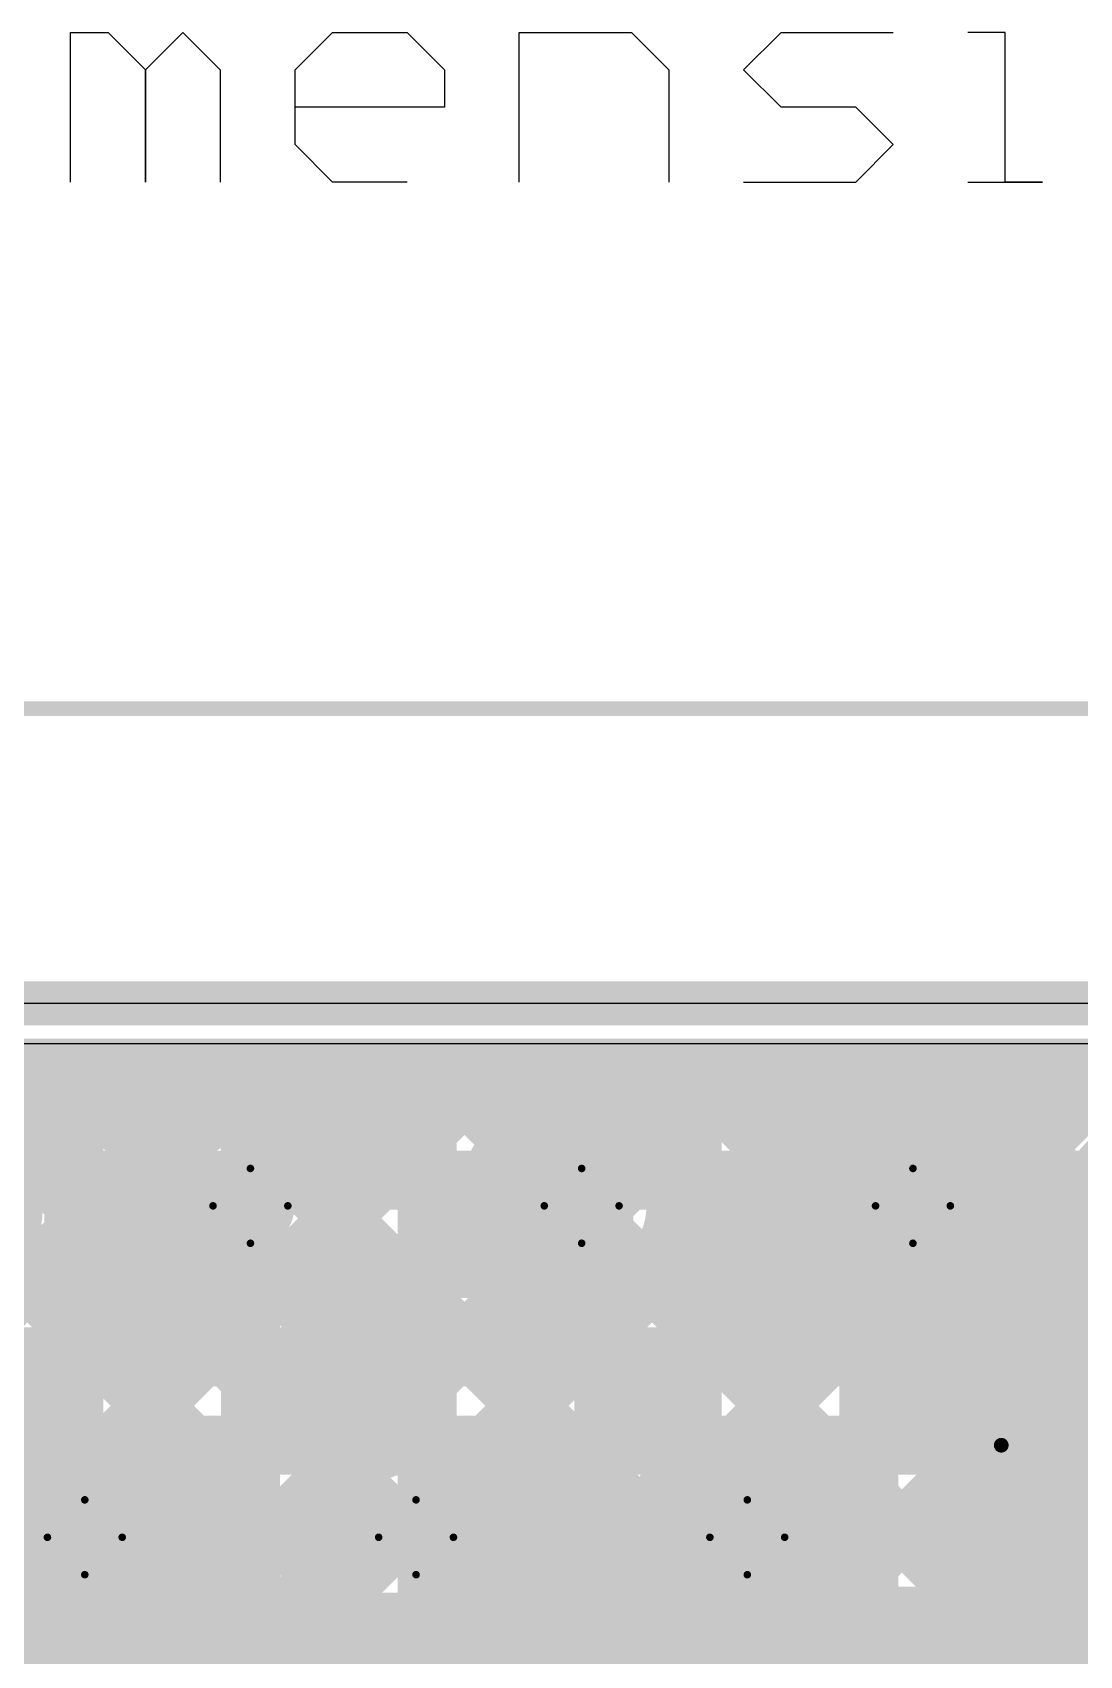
# Model space of a CAD drawing. Header units: millimetres. Extents: x 13 to 259, y -2 to 326.
# Drawn here: x 123.92 to 131.03, y 132.37 to 143.39 of the extents above; entities that cross this region are included whole.
import ezdxf

# ---------------------------------------------------------------- set-up
doc = ezdxf.new("R2010")
doc.units = ezdxf.units.MM
for name, color, linetype in [('BottomLayer', 5, 'Continuous'), ('BottomSolder', 6, 'Continuous'), ('ConnectLayer', 7, 'Continuous'), ('DrillDrawing', 1, 'Continuous'), ('Mechanical14', 56, 'Continuous'), ('Mechanical34', 56, 'Continuous'), ('Mechanical8', 56, 'Continuous'), ('Mechanical9', 56, 'Continuous'), ('MidLayer1', 16, 'Continuous'), ('MidLayer2', 76, 'Continuous'), ('MidLayer3', 90, 'Continuous'), ('MidLayer4', 156, 'Continuous'), ('MidLayer5', 130, 'Continuous'), ('MidLayer6', 216, 'Continuous'), ('MultiLayer', 9, 'Continuous'), ('TopLayer', 1, 'Continuous'), ('TopSolder', 216, 'Continuous')]:
    doc.layers.add(name, color=color, linetype=linetype)

# ---------------------------------------------------------------- blocks, each defined once
blk = doc.blocks.new('MTG270_500_187')
at = {"layer": 'BottomLayer', "const_width": 2.5}
blk.add_lwpolyline([(-1.25, 0, 1), (1.25, 0, 1)], format="xyb", close=True, dxfattribs=at)
at = {"layer": 'BottomSolder', "const_width": 2.602}
blk.add_lwpolyline([(-1.301, 0, 1), (1.301, 0, 1)], format="xyb", close=True, dxfattribs=at)
at = {"layer": 'MidLayer1', "const_width": 2.5}
blk.add_lwpolyline([(-1.25, 0, 1), (1.25, 0, 1)], format="xyb", close=True, dxfattribs=at)
at = {"layer": 'MidLayer2', "const_width": 2.5}
blk.add_lwpolyline([(-1.25, 0, 1), (1.25, 0, 1)], format="xyb", close=True, dxfattribs=at)
at = {"layer": 'MidLayer3', "const_width": 2.5}
blk.add_lwpolyline([(-1.25, 0, 1), (1.25, 0, 1)], format="xyb", close=True, dxfattribs=at)
at = {"layer": 'MidLayer4', "const_width": 2.5}
blk.add_lwpolyline([(-1.25, 0, 1), (1.25, 0, 1)], format="xyb", close=True, dxfattribs=at)
at = {"layer": 'MidLayer5', "const_width": 2.5}
blk.add_lwpolyline([(-1.25, 0, 1), (1.25, 0, 1)], format="xyb", close=True, dxfattribs=at)
at = {"layer": 'MidLayer6', "const_width": 2.5}
blk.add_lwpolyline([(-1.25, 0, 1), (1.25, 0, 1)], format="xyb", close=True, dxfattribs=at)
at = {"layer": 'MultiLayer', "const_width": 2.5}
blk.add_lwpolyline([(-1.25, 0, 1), (1.25, 0, 1)], format="xyb", close=True, dxfattribs=at)
at = {"layer": 'TopLayer', "const_width": 2.5}
blk.add_lwpolyline([(-1.25, 0, 1), (1.25, 0, 1)], format="xyb", close=True, dxfattribs=at)
at = {"layer": 'TopSolder', "const_width": 2.602}
blk.add_lwpolyline([(-1.301, 0, 1), (1.301, 0, 1)], format="xyb", close=True, dxfattribs=at)

msp = doc.modelspace()

# ---------------------------------------------------------------- linework, layer by layer
at = {"layer": 'BottomLayer', "const_width": 0.3}
for points in [[(125.25, 135.425, 1), (125.55, 135.425, 1)], [(127.5, 135.425, 1), (127.8, 135.425, 1)], [(129.75, 135.425, 1), (130.05, 135.425, 1)], [(124.125, 133.175, 1), (124.425, 133.175, 1)], [(126.375, 133.175, 1), (126.675, 133.175, 1)], [(128.625, 133.175, 1), (128.925, 133.175, 1)]]:
    msp.add_lwpolyline(points, format="xyb", close=True, dxfattribs=at)
at = {"layer": 'ConnectLayer'}
msp.add_line((67.8, 136.8), (151.8, 136.8), dxfattribs=at)
msp.add_line((67.8, 136.8), (151.8, 136.8), dxfattribs=at)
at = {"layer": 'ConnectLayer', "const_width": 0.4}
for points in [[(90.1, 136.36), (151.36, 136.36)], [(90.1, 136.36), (151.36, 136.36)], [(114.637, 136.36), (132.031, 136.36)], [(114.637, 136.36), (132.031, 136.36)], [(120.744, 136.36), (124.392, 132.711)], [(120.832, 132.711), (124.481, 136.36)], [(121.592, 136.36), (125.241, 132.711)], [(121.681, 132.711), (125.329, 136.36)], [(122.441, 136.36), (126.841, 131.96)], [(122.529, 132.711), (126.178, 136.36)], [(122.533, 133.564), (125.329, 136.36)], [(122.533, 133.564), (125.329, 136.36)], [(123.289, 136.36), (126.048, 133.601)], [(123.289, 136.36), (126.048, 133.601)], [(123.289, 136.36), (127.689, 131.96)], [(123.378, 132.711), (127.026, 136.36)], [(123.755, 135.634), (124.481, 136.36)], [(123.755, 135.634), (124.481, 136.36)], [(124.138, 136.36), (124.814, 135.683)], [(124.138, 136.36), (124.814, 135.683)], [(124.138, 136.36), (128.538, 131.96)], [(124.2, 132.35), (124.2, 136.36)], [(124.226, 132.711), (127.875, 136.36)], [(124.8, 132.35), (124.8, 136.36)], [(124.986, 136.36), (125.291, 136.056)], [(124.986, 136.36), (125.291, 136.056)], [(124.986, 136.36), (129.386, 131.96)], [(125.075, 132.711), (128.723, 136.36)], [(125.4, 132.35), (125.4, 136.36)], [(125.767, 135.949), (126.178, 136.36)], [(125.767, 135.949), (126.178, 136.36)], [(125.835, 136.36), (127.105, 135.09)], [(125.835, 136.36), (127.105, 135.09)], [(125.835, 136.36), (130.235, 131.96)], [(125.923, 132.711), (129.572, 136.36)], [(126, 132.35), (126, 136.36)], [(126.038, 135.372), (127.026, 136.36)], [(126.038, 135.372), (127.026, 136.36)], [(126.348, 132.287), (130.42, 136.36)], [(126.6, 132.35), (126.6, 136.36)], [(126.683, 136.36), (127.182, 135.861)], [(126.683, 136.36), (127.182, 135.861)], [(126.683, 136.36), (131.083, 131.96)], [(126.869, 131.96), (131.269, 136.36)], [(126.903, 133.691), (129.572, 136.36)], [(126.903, 133.691), (129.572, 136.36)], [(127.2, 132.35), (127.2, 136.36)], [(127.532, 136.36), (127.863, 136.028)], [(127.532, 136.36), (127.863, 136.028)], [(127.532, 136.36), (131.932, 131.96)], [(127.575, 136.061), (127.875, 136.36)], [(127.575, 136.061), (127.875, 136.36)], [(127.717, 131.96), (132.117, 136.36)], [(127.8, 132.35), (127.8, 136.36)], [(128.166, 135.803), (128.723, 136.36)], [(128.166, 135.803), (128.723, 136.36)], [(128.38, 136.36), (129.262, 135.478)], [(128.38, 136.36), (129.262, 135.478)], [(128.38, 136.36), (132.78, 131.96)], [(128.4, 132.35), (128.4, 136.36)], [(128.566, 131.96), (132.966, 136.36)], [(129, 132.35), (129, 136.36)], [(129.229, 136.36), (129.599, 135.99)], [(129.229, 136.36), (129.599, 135.99)], [(129.229, 136.36), (133.629, 131.96)], [(129.414, 131.96), (133.814, 136.36)], [(129.6, 132.35), (129.6, 136.36)], [(130.077, 136.36), (131.002, 135.436)], [(130.077, 136.36), (131.002, 135.436)], [(130.077, 136.36), (134.477, 131.96)], [(130.095, 136.035), (130.42, 136.36)], [(130.095, 136.035), (130.42, 136.36)], [(130.2, 132.35), (130.2, 136.36)], [(130.263, 131.96), (134.663, 136.36)], [(130.514, 135.605), (131.269, 136.36)], [(130.514, 135.605), (131.269, 136.36)], [(130.8, 132.35), (130.8, 136.36)], [(130.926, 136.36), (131.391, 135.895)], [(130.926, 136.36), (131.391, 135.895)], [(130.926, 136.36), (135.326, 131.96)], [(68.24, 136.2), (151.36, 136.2)], [(68.24, 135.6), (151.36, 135.6)], [(128.253, 135.638), (130.53, 133.361)], [(128.253, 135.638), (130.53, 133.361)], [(124.885, 133.37), (127.014, 135.5)], [(124.885, 133.37), (127.014, 135.5)], [(126.031, 135.316), (128.136, 133.21)], [(126.031, 135.316), (128.136, 133.21)], [(127.161, 133.1), (129.29, 135.23)], [(127.161, 133.1), (129.29, 135.23)], [(130.465, 135.124), (130.706, 134.882)], [(130.465, 135.124), (130.706, 134.882)], [(68.24, 135), (151.36, 135)], [(118.284, 128.466), (124.876, 135.058)], [(122.356, 132.538), (124.876, 135.058)], [(123.701, 135.1), (126.025, 132.776)], [(123.701, 135.1), (126.025, 132.776)], [(129.299, 133.542), (130.756, 134.999)], [(129.299, 133.542), (130.756, 134.999)], [(121.316, 134.939), (126.559, 129.696)], [(121.951, 129.588), (127.272, 134.909)], [(125.003, 132.64), (127.272, 134.909)], [(128.086, 134.957), (132.523, 130.521)], [(128.086, 134.957), (130.403, 132.64)], [(123.167, 134.785), (124.15, 133.803)], [(123.167, 134.785), (124.15, 133.803)], [(124.455, 133.789), (125.453, 134.787)], [(124.455, 133.789), (125.453, 134.787)], [(125.658, 134.839), (126.71, 133.788)], [(125.658, 134.839), (126.71, 133.788)], [(127.315, 134.88), (128.462, 133.733)], [(127.315, 134.88), (128.462, 133.733)], [(128.722, 133.813), (129.72, 134.811)], [(128.722, 133.813), (129.72, 134.811)], [(129.953, 134.787), (130.527, 134.214)], [(129.953, 134.787), (130.527, 134.214)], [(68.24, 134.4), (151.36, 134.4)], [(68.24, 133.8), (151.36, 133.8)], [(128.231, 131.625), (130.499, 133.893)], [(129.246, 132.64), (130.499, 133.893)], [(127.138, 133.36), (131.355, 129.143)], [(127.138, 133.36), (127.858, 132.64)], [(68.24, 133.2), (151.36, 133.2)], [(124.307, 129.398), (128.137, 133.229)], [(127.549, 132.64), (128.137, 133.229)], [(124.903, 133.049), (136.86, 121.093)], [(124.903, 133.049), (125.312, 132.64)], [(128.944, 131.489), (130.577, 133.123)], [(130.094, 132.64), (130.577, 133.123)], [(124.207, 130.995), (126.009, 132.797)], [(125.852, 132.64), (126.009, 132.797)], [(129.333, 132.862), (131.81, 130.384)], [(129.333, 132.862), (129.555, 132.64)], [(118.287, 132.711), (125.923, 132.711)], [(125.923, 132.711), (126.675, 131.96)], [(126.951, 132.698), (128.108, 131.541)], [(126.951, 132.698), (127.009, 132.64)], [(111.689, 132.6), (151.36, 132.6)], [(122.839, 132.64), (123.924, 132.64)], [(124.52, 132.584), (127.227, 129.876)], [(124.626, 132.64), (126.174, 132.64)], [(125.605, 129.848), (128.408, 132.651)], [(126.126, 132.675), (127.981, 130.82)], [(126.876, 132.64), (128.424, 132.64)], [(129.126, 132.64), (130.739, 132.64)], [(122.381, 130.866), (124.08, 132.565)], [(124.415, 130.355), (126.6, 132.539)], [(127.607, 129.304), (130.804, 132.501)], [(128.81, 132.536), (131.405, 129.941)], [(111.939, 132.35), (146.59, 132.35)]]:
    msp.add_lwpolyline(points, dxfattribs=at)
at = {"layer": 'ConnectLayer'}
for points, const_width in [([(124.038, 136.36, 1), (124.238, 136.36, 1)], 0.2), ([(124.038, 136.36, 1), (124.238, 136.36, 1)], 0.2), ([(124.038, 136.36, 1), (124.238, 136.36, 1)], 0.2), ([(124.1, 136.36, 1), (124.3, 136.36, 1)], 0.2), ([(124.381, 136.36, 1), (124.581, 136.36, 1)], 0.2), ([(124.381, 136.36, 1), (124.581, 136.36, 1)], 0.2), ([(124.381, 136.36, 1), (124.581, 136.36, 1)], 0.2), ([(124.7, 136.36, 1), (124.9, 136.36, 1)], 0.2), ([(124.886, 136.36, 1), (125.086, 136.36, 1)], 0.2), ([(124.886, 136.36, 1), (125.086, 136.36, 1)], 0.2), ([(124.886, 136.36, 1), (125.086, 136.36, 1)], 0.2), ([(125.229, 136.36, 1), (125.429, 136.36, 1)], 0.2), ([(125.229, 136.36, 1), (125.429, 136.36, 1)], 0.2), ([(125.229, 136.36, 1), (125.429, 136.36, 1)], 0.2), ([(125.3, 136.36, 1), (125.5, 136.36, 1)], 0.2), ([(125.735, 136.36, 1), (125.935, 136.36, 1)], 0.2), ([(125.735, 136.36, 1), (125.935, 136.36, 1)], 0.2), ([(125.735, 136.36, 1), (125.935, 136.36, 1)], 0.2), ([(125.9, 136.36, 1), (126.1, 136.36, 1)], 0.2), ([(126.078, 136.36, 1), (126.278, 136.36, 1)], 0.2), ([(126.078, 136.36, 1), (126.278, 136.36, 1)], 0.2), ([(126.078, 136.36, 1), (126.278, 136.36, 1)], 0.2), ([(126.5, 136.36, 1), (126.7, 136.36, 1)], 0.2), ([(126.583, 136.36, 1), (126.783, 136.36, 1)], 0.2), ([(126.583, 136.36, 1), (126.783, 136.36, 1)], 0.2), ([(126.583, 136.36, 1), (126.783, 136.36, 1)], 0.2), ([(126.926, 136.36, 1), (127.126, 136.36, 1)], 0.2), ([(126.926, 136.36, 1), (127.126, 136.36, 1)], 0.2), ([(126.926, 136.36, 1), (127.126, 136.36, 1)], 0.2), ([(127.1, 136.36, 1), (127.3, 136.36, 1)], 0.2), ([(127.432, 136.36, 1), (127.632, 136.36, 1)], 0.2), ([(127.432, 136.36, 1), (127.632, 136.36, 1)], 0.2), ([(127.432, 136.36, 1), (127.632, 136.36, 1)], 0.2), ([(127.7, 136.36, 1), (127.9, 136.36, 1)], 0.2), ([(127.775, 136.36, 1), (127.975, 136.36, 1)], 0.2), ([(127.775, 136.36, 1), (127.975, 136.36, 1)], 0.2), ([(127.775, 136.36, 1), (127.975, 136.36, 1)], 0.2), ([(128.28, 136.36, 1), (128.48, 136.36, 1)], 0.2), ([(128.28, 136.36, 1), (128.48, 136.36, 1)], 0.2), ([(128.28, 136.36, 1), (128.48, 136.36, 1)], 0.2), ([(128.3, 136.36, 1), (128.5, 136.36, 1)], 0.2), ([(128.623, 136.36, 1), (128.823, 136.36, 1)], 0.2), ([(128.623, 136.36, 1), (128.823, 136.36, 1)], 0.2), ([(128.623, 136.36, 1), (128.823, 136.36, 1)], 0.2), ([(128.9, 136.36, 1), (129.1, 136.36, 1)], 0.2), ([(129.129, 136.36, 1), (129.329, 136.36, 1)], 0.2), ([(129.129, 136.36, 1), (129.329, 136.36, 1)], 0.2), ([(129.129, 136.36, 1), (129.329, 136.36, 1)], 0.2), ([(129.472, 136.36, 1), (129.672, 136.36, 1)], 0.2), ([(129.472, 136.36, 1), (129.672, 136.36, 1)], 0.2), ([(129.472, 136.36, 1), (129.672, 136.36, 1)], 0.2), ([(129.5, 136.36, 1), (129.7, 136.36, 1)], 0.2), ([(129.977, 136.36, 1), (130.177, 136.36, 1)], 0.2), ([(129.977, 136.36, 1), (130.177, 136.36, 1)], 0.2), ([(129.977, 136.36, 1), (130.177, 136.36, 1)], 0.2), ([(130.1, 136.36, 1), (130.3, 136.36, 1)], 0.2), ([(130.32, 136.36, 1), (130.52, 136.36, 1)], 0.2), ([(130.32, 136.36, 1), (130.52, 136.36, 1)], 0.2), ([(130.32, 136.36, 1), (130.52, 136.36, 1)], 0.2), ([(130.7, 136.36, 1), (130.9, 136.36, 1)], 0.2), ([(130.826, 136.36, 1), (131.026, 136.36, 1)], 0.2), ([(130.826, 136.36, 1), (131.026, 136.36, 1)], 0.2), ([(130.826, 136.36, 1), (131.026, 136.36, 1)], 0.2), ([(123.79, 135.425, 1), (122.51, 135.425, 1)], 0.4), ([(123.79, 135.425, 1), (122.51, 135.425, 1)], 0.4), ([(126.04, 135.425, 1), (124.76, 135.425, 1)], 0.4), ([(126.04, 135.425, 1), (124.76, 135.425, 1)], 0.4), ([(125.191, 136.056, 1), (125.391, 136.056, 1)], 0.2), ([(125.191, 136.056, 1), (125.391, 136.056, 1)], 0.2), ([(128.29, 135.425, 1), (127.01, 135.425, 1)], 0.4), ([(128.29, 135.425, 1), (127.01, 135.425, 1)], 0.4), ([(127.475, 136.061, 1), (127.675, 136.061, 1)], 0.2), ([(127.475, 136.061, 1), (127.675, 136.061, 1)], 0.2), ([(127.763, 136.028, 1), (127.963, 136.028, 1)], 0.2), ([(127.763, 136.028, 1), (127.963, 136.028, 1)], 0.2), ([(130.54, 135.425, 1), (129.26, 135.425, 1)], 0.4), ([(130.54, 135.425, 1), (129.26, 135.425, 1)], 0.4), ([(129.499, 135.99, 1), (129.699, 135.99, 1)], 0.2), ([(129.499, 135.99, 1), (129.699, 135.99, 1)], 0.2), ([(129.995, 136.035, 1), (130.195, 136.035, 1)], 0.2), ([(129.995, 136.035, 1), (130.195, 136.035, 1)], 0.2), ([(125.667, 135.949, 1), (125.867, 135.949, 1)], 0.2), ([(125.667, 135.949, 1), (125.867, 135.949, 1)], 0.2), ([(127.082, 135.861, 1), (127.282, 135.861, 1)], 0.2), ([(127.082, 135.861, 1), (127.282, 135.861, 1)], 0.2), ([(128.066, 135.803, 1), (128.266, 135.803, 1)], 0.2), ([(128.066, 135.803, 1), (128.266, 135.803, 1)], 0.2), ([(124.714, 135.683, 1), (124.914, 135.683, 1)], 0.2), ([(124.714, 135.683, 1), (124.914, 135.683, 1)], 0.2), ([(123.655, 135.634, 1), (123.855, 135.634, 1)], 0.2), ([(123.655, 135.634, 1), (123.855, 135.634, 1)], 0.2), ([(128.153, 135.638, 1), (128.353, 135.638, 1)], 0.2), ([(128.153, 135.638, 1), (128.353, 135.638, 1)], 0.2), ([(130.414, 135.605, 1), (130.614, 135.605, 1)], 0.2), ([(130.414, 135.605, 1), (130.614, 135.605, 1)], 0.2), ([(126.914, 135.5, 1), (127.114, 135.5, 1)], 0.2), ([(126.914, 135.5, 1), (127.114, 135.5, 1)], 0.2), ([(129.162, 135.478, 1), (129.362, 135.478, 1)], 0.2), ([(129.162, 135.478, 1), (129.362, 135.478, 1)], 0.2), ([(123.69, 135.425, 1), (123.89, 135.425, 1)], 0.2), ([(123.69, 135.425, 1), (123.89, 135.425, 1)], 0.2), ([(124.66, 135.425, 1), (124.86, 135.425, 1)], 0.2), ([(124.66, 135.425, 1), (124.86, 135.425, 1)], 0.2), ([(125.938, 135.372, 1), (126.138, 135.372, 1)], 0.2), ([(125.938, 135.372, 1), (126.138, 135.372, 1)], 0.2), ([(125.94, 135.425, 1), (126.14, 135.425, 1)], 0.2), ([(125.94, 135.425, 1), (126.14, 135.425, 1)], 0.2), ([(126.91, 135.425, 1), (127.11, 135.425, 1)], 0.2), ([(126.91, 135.425, 1), (127.11, 135.425, 1)], 0.2), ([(128.19, 135.425, 1), (128.39, 135.425, 1)], 0.2), ([(128.19, 135.425, 1), (128.39, 135.425, 1)], 0.2), ([(129.16, 135.425, 1), (129.36, 135.425, 1)], 0.2), ([(129.16, 135.425, 1), (129.36, 135.425, 1)], 0.2), ([(130.44, 135.425, 1), (130.64, 135.425, 1)], 0.2), ([(130.44, 135.425, 1), (130.64, 135.425, 1)], 0.2), ([(130.902, 135.436, 1), (131.102, 135.436, 1)], 0.2), ([(130.902, 135.436, 1), (131.102, 135.436, 1)], 0.2), ([(125.931, 135.316, 1), (126.131, 135.316, 1)], 0.2), ([(125.931, 135.316, 1), (126.131, 135.316, 1)], 0.2), ([(129.19, 135.23, 1), (129.39, 135.23, 1)], 0.2), ([(129.19, 135.23, 1), (129.39, 135.23, 1)], 0.2), ([(130.365, 135.124, 1), (130.565, 135.124, 1)], 0.2), ([(130.365, 135.124, 1), (130.565, 135.124, 1)], 0.2), ([(124.776, 135.058, 1), (124.976, 135.058, 1)], 0.2), ([(124.776, 135.058, 1), (124.976, 135.058, 1)], 0.2), ([(127.005, 135.09, 1), (127.205, 135.09, 1)], 0.2), ([(127.005, 135.09, 1), (127.205, 135.09, 1)], 0.2), ([(130.656, 134.999, 1), (130.856, 134.999, 1)], 0.2), ([(130.656, 134.999, 1), (130.856, 134.999, 1)], 0.2), ([(127.172, 134.909, 1), (127.372, 134.909, 1)], 0.2), ([(127.172, 134.909, 1), (127.372, 134.909, 1)], 0.2), ([(127.986, 134.957, 1), (128.186, 134.957, 1)], 0.2), ([(127.986, 134.957, 1), (128.186, 134.957, 1)], 0.2), ([(125.353, 134.787, 1), (125.553, 134.787, 1)], 0.2), ([(125.353, 134.787, 1), (125.553, 134.787, 1)], 0.2), ([(125.558, 134.839, 1), (125.758, 134.839, 1)], 0.2), ([(125.558, 134.839, 1), (125.758, 134.839, 1)], 0.2), ([(127.215, 134.88, 1), (127.415, 134.88, 1)], 0.2), ([(127.215, 134.88, 1), (127.415, 134.88, 1)], 0.2), ([(129.62, 134.811, 1), (129.82, 134.811, 1)], 0.2), ([(129.62, 134.811, 1), (129.82, 134.811, 1)], 0.2), ([(129.853, 134.787, 1), (130.053, 134.787, 1)], 0.2), ([(129.853, 134.787, 1), (130.053, 134.787, 1)], 0.2), ([(130.606, 134.882, 1), (130.806, 134.882, 1)], 0.2), ([(130.606, 134.882, 1), (130.806, 134.882, 1)], 0.2), ([(130.427, 134.214, 1), (130.627, 134.214, 1)], 0.2), ([(130.427, 134.214, 1), (130.627, 134.214, 1)], 0.2), ([(124.915, 133.175, 1), (123.635, 133.175, 1)], 0.4), ([(124.05, 133.803, 1), (124.25, 133.803, 1)], 0.2), ([(124.05, 133.803, 1), (124.25, 133.803, 1)], 0.2), ([(124.355, 133.789, 1), (124.555, 133.789, 1)], 0.2), ([(124.355, 133.789, 1), (124.555, 133.789, 1)], 0.2), ([(127.165, 133.175, 1), (125.885, 133.175, 1)], 0.4), ([(126.61, 133.788, 1), (126.81, 133.788, 1)], 0.2), ([(126.61, 133.788, 1), (126.81, 133.788, 1)], 0.2), ([(129.415, 133.175, 1), (128.135, 133.175, 1)], 0.4), ([(128.622, 133.813, 1), (128.822, 133.813, 1)], 0.2), ([(128.622, 133.813, 1), (128.822, 133.813, 1)], 0.2), ([(130.399, 133.893, 1), (130.599, 133.893, 1)], 0.2), ([(130.399, 133.893, 1), (130.599, 133.893, 1)], 0.2), ([(126.803, 133.691, 1), (127.003, 133.691, 1)], 0.2), ([(126.803, 133.691, 1), (127.003, 133.691, 1)], 0.2), ([(128.362, 133.733, 1), (128.562, 133.733, 1)], 0.2), ([(128.362, 133.733, 1), (128.562, 133.733, 1)], 0.2), ([(125.948, 133.601, 1), (126.148, 133.601, 1)], 0.2), ([(125.948, 133.601, 1), (126.148, 133.601, 1)], 0.2), ([(129.199, 133.542, 1), (129.399, 133.542, 1)], 0.2), ([(129.199, 133.542, 1), (129.399, 133.542, 1)], 0.2), ([(124.785, 133.37, 1), (124.985, 133.37, 1)], 0.2), ([(124.785, 133.37, 1), (124.985, 133.37, 1)], 0.2), ([(127.038, 133.36, 1), (127.238, 133.36, 1)], 0.2), ([(127.038, 133.36, 1), (127.238, 133.36, 1)], 0.2), ([(130.43, 133.361, 1), (130.63, 133.361, 1)], 0.2), ([(130.43, 133.361, 1), (130.63, 133.361, 1)], 0.2), ([(124.815, 133.175, 1), (125.015, 133.175, 1)], 0.2), ([(124.815, 133.175, 1), (125.015, 133.175, 1)], 0.2), ([(124.815, 133.175, 1), (125.015, 133.175, 1)], 0.2), ([(125.785, 133.175, 1), (125.985, 133.175, 1)], 0.2), ([(127.065, 133.175, 1), (127.265, 133.175, 1)], 0.2), ([(127.065, 133.175, 1), (127.265, 133.175, 1)], 0.2), ([(127.065, 133.175, 1), (127.265, 133.175, 1)], 0.2), ([(128.035, 133.175, 1), (128.235, 133.175, 1)], 0.2), ([(128.036, 133.21, 1), (128.236, 133.21, 1)], 0.2), ([(128.036, 133.21, 1), (128.236, 133.21, 1)], 0.2), ([(128.037, 133.229, 1), (128.237, 133.229, 1)], 0.2), ([(128.037, 133.229, 1), (128.237, 133.229, 1)], 0.2), ([(129.315, 133.175, 1), (129.515, 133.175, 1)], 0.2), ([(129.315, 133.175, 1), (129.515, 133.175, 1)], 0.2), ([(129.315, 133.175, 1), (129.515, 133.175, 1)], 0.2), ([(124.803, 133.049, 1), (125.003, 133.049, 1)], 0.2), ([(124.803, 133.049, 1), (125.003, 133.049, 1)], 0.2), ([(127.061, 133.1, 1), (127.261, 133.1, 1)], 0.2), ([(127.061, 133.1, 1), (127.261, 133.1, 1)], 0.2), ([(130.477, 133.123, 1), (130.677, 133.123, 1)], 0.2), ([(130.477, 133.123, 1), (130.677, 133.123, 1)], 0.2), ([(125.909, 132.797, 1), (126.109, 132.797, 1)], 0.2), ([(125.909, 132.797, 1), (126.109, 132.797, 1)], 0.2), ([(129.233, 132.862, 1), (129.433, 132.862, 1)], 0.2), ([(129.233, 132.862, 1), (129.433, 132.862, 1)], 0.2), ([(124.126, 132.711, 1), (124.326, 132.711, 1)], 0.2), ([(124.292, 132.711, 1), (124.492, 132.711, 1)], 0.2), ([(124.975, 132.711, 1), (125.175, 132.711, 1)], 0.2), ([(125.141, 132.711, 1), (125.341, 132.711, 1)], 0.2), ([(125.823, 132.711, 1), (126.023, 132.711, 1)], 0.2), ([(125.823, 132.711, 1), (126.023, 132.711, 1)], 0.2), ([(125.823, 132.711, 1), (126.023, 132.711, 1)], 0.2), ([(125.925, 132.776, 1), (126.125, 132.776, 1)], 0.2), ([(125.925, 132.776, 1), (126.125, 132.776, 1)], 0.2), ([(126.851, 132.698, 1), (127.051, 132.698, 1)], 0.2), ([(126.851, 132.698, 1), (127.051, 132.698, 1)], 0.2), ([(123.824, 132.64, 1), (124.024, 132.64, 1)], 0.2), ([(123.824, 132.64, 1), (124.024, 132.64, 1)], 0.2), ([(124.42, 132.584, 1), (124.62, 132.584, 1)], 0.2), ([(124.526, 132.64, 1), (124.726, 132.64, 1)], 0.2), ([(124.526, 132.64, 1), (124.726, 132.64, 1)], 0.2), ([(124.903, 132.64, 1), (125.103, 132.64, 1)], 0.2), ([(125.212, 132.64, 1), (125.412, 132.64, 1)], 0.2), ([(125.752, 132.64, 1), (125.952, 132.64, 1)], 0.2), ([(126.026, 132.675, 1), (126.226, 132.675, 1)], 0.2), ([(126.074, 132.64, 1), (126.274, 132.64, 1)], 0.2), ([(126.074, 132.64, 1), (126.274, 132.64, 1)], 0.2), ([(126.776, 132.64, 1), (126.976, 132.64, 1)], 0.2), ([(126.776, 132.64, 1), (126.976, 132.64, 1)], 0.2), ([(126.909, 132.64, 1), (127.109, 132.64, 1)], 0.2), ([(127.449, 132.64, 1), (127.649, 132.64, 1)], 0.2), ([(127.758, 132.64, 1), (127.958, 132.64, 1)], 0.2), ([(128.308, 132.651, 1), (128.508, 132.651, 1)], 0.2), ([(128.324, 132.64, 1), (128.524, 132.64, 1)], 0.2), ([(128.324, 132.64, 1), (128.524, 132.64, 1)], 0.2), ([(129.026, 132.64, 1), (129.226, 132.64, 1)], 0.2), ([(129.026, 132.64, 1), (129.226, 132.64, 1)], 0.2), ([(129.146, 132.64, 1), (129.346, 132.64, 1)], 0.2), ([(129.455, 132.64, 1), (129.655, 132.64, 1)], 0.2), ([(129.994, 132.64, 1), (130.194, 132.64, 1)], 0.2), ([(130.303, 132.64, 1), (130.503, 132.64, 1)], 0.2), ([(130.639, 132.64, 1), (130.839, 132.64, 1)], 0.2), ([(130.639, 132.64, 1), (130.839, 132.64, 1)], 0.2), ([(123.98, 132.565, 1), (124.18, 132.565, 1)], 0.2), ([(126.5, 132.539, 1), (126.7, 132.539, 1)], 0.2), ([(128.71, 132.536, 1), (128.91, 132.536, 1)], 0.2), ([(130.704, 132.501, 1), (130.904, 132.501, 1)], 0.2), ([(124.1, 132.35, 1), (124.3, 132.35, 1)], 0.2), ([(124.7, 132.35, 1), (124.9, 132.35, 1)], 0.2), ([(125.3, 132.35, 1), (125.5, 132.35, 1)], 0.2), ([(125.9, 132.35, 1), (126.1, 132.35, 1)], 0.2), ([(126.248, 132.287, 1), (126.448, 132.287, 1)], 0.2), ([(126.5, 132.35, 1), (126.7, 132.35, 1)], 0.2), ([(127.1, 132.35, 1), (127.3, 132.35, 1)], 0.2), ([(127.7, 132.35, 1), (127.9, 132.35, 1)], 0.2), ([(128.3, 132.35, 1), (128.5, 132.35, 1)], 0.2), ([(128.9, 132.35, 1), (129.1, 132.35, 1)], 0.2), ([(129.5, 132.35, 1), (129.7, 132.35, 1)], 0.2), ([(130.1, 132.35, 1), (130.3, 132.35, 1)], 0.2), ([(130.7, 132.35, 1), (130.9, 132.35, 1)], 0.2)]:
    msp.add_lwpolyline(points, format="xyb", close=True, dxfattribs=dict(at, const_width=const_width))
at = {"layer": 'ConnectLayer', "const_width": 0.4}
for points in [[(136.303, 133.8, -1.765084), (132.031, 136.36)], [(130.739, 132.64, -0.390982), (132.031, 136.36)], [(123.924, 132.64, -1.676089), (124.915, 133.175)], [(126.174, 132.64, -1.676089), (127.165, 133.175)], [(128.424, 132.64, -1.676089), (129.415, 133.175)], [(124.915, 133.175, -0.252641), (124.626, 132.64)], [(127.165, 133.175, -0.252641), (126.876, 132.64)], [(129.415, 133.175, -0.252641), (129.126, 132.64)]]:
    msp.add_lwpolyline(points, format="xyb", dxfattribs=at)
at = {"layer": 'DrillDrawing', "const_width": 0.0508}
for points in [[(125.146, 135.425), (125.4, 135.679)], [(125.4, 135.679), (125.654, 135.425)], [(127.396, 135.425), (127.65, 135.679)], [(127.65, 135.679), (127.904, 135.425)], [(129.646, 135.425), (129.9, 135.679)], [(129.9, 135.679), (130.154, 135.425)], [(125.146, 135.425), (125.4, 135.171)], [(125.4, 135.171), (125.654, 135.425)], [(127.396, 135.425), (127.65, 135.171)], [(127.65, 135.171), (127.904, 135.425)], [(129.646, 135.425), (129.9, 135.171)], [(129.9, 135.171), (130.154, 135.425)], [(124.021, 133.175), (124.275, 133.429)], [(124.275, 133.429), (124.529, 133.175)], [(126.271, 133.175), (126.525, 133.429)], [(126.525, 133.429), (126.779, 133.175)], [(128.521, 133.175), (128.775, 133.429)], [(128.775, 133.429), (129.029, 133.175)], [(124.021, 133.175), (124.275, 132.921)], [(124.275, 132.921), (124.529, 133.175)], [(126.271, 133.175), (126.525, 132.921)], [(126.525, 132.921), (126.779, 133.175)], [(128.521, 133.175), (128.775, 132.921)], [(128.775, 132.921), (129.029, 133.175)]]:
    msp.add_lwpolyline(points, dxfattribs=at)
at = {"layer": 'DrillDrawing', "const_width": 0.0254}
for points in [[(125.387, 135.679, 1), (125.413, 135.679, 1)], [(125.387, 135.679, 1), (125.413, 135.679, 1)], [(127.637, 135.679, 1), (127.663, 135.679, 1)], [(127.637, 135.679, 1), (127.663, 135.679, 1)], [(129.887, 135.679, 1), (129.913, 135.679, 1)], [(129.887, 135.679, 1), (129.913, 135.679, 1)], [(125.133, 135.425, 1), (125.159, 135.425, 1)], [(125.133, 135.425, 1), (125.159, 135.425, 1)], [(125.641, 135.425, 1), (125.667, 135.425, 1)], [(125.641, 135.425, 1), (125.667, 135.425, 1)], [(127.383, 135.425, 1), (127.409, 135.425, 1)], [(127.383, 135.425, 1), (127.409, 135.425, 1)], [(127.891, 135.425, 1), (127.917, 135.425, 1)], [(127.891, 135.425, 1), (127.917, 135.425, 1)], [(129.633, 135.425, 1), (129.659, 135.425, 1)], [(129.633, 135.425, 1), (129.659, 135.425, 1)], [(130.141, 135.425, 1), (130.167, 135.425, 1)], [(130.141, 135.425, 1), (130.167, 135.425, 1)], [(125.387, 135.171, 1), (125.413, 135.171, 1)], [(125.387, 135.171, 1), (125.413, 135.171, 1)], [(127.637, 135.171, 1), (127.663, 135.171, 1)], [(127.637, 135.171, 1), (127.663, 135.171, 1)], [(129.887, 135.171, 1), (129.913, 135.171, 1)], [(129.887, 135.171, 1), (129.913, 135.171, 1)], [(124.262, 133.429, 1), (124.288, 133.429, 1)], [(124.262, 133.429, 1), (124.288, 133.429, 1)], [(126.512, 133.429, 1), (126.538, 133.429, 1)], [(126.512, 133.429, 1), (126.538, 133.429, 1)], [(128.762, 133.429, 1), (128.788, 133.429, 1)], [(128.762, 133.429, 1), (128.788, 133.429, 1)], [(124.008, 133.175, 1), (124.034, 133.175, 1)], [(124.008, 133.175, 1), (124.034, 133.175, 1)], [(124.516, 133.175, 1), (124.542, 133.175, 1)], [(124.516, 133.175, 1), (124.542, 133.175, 1)], [(126.258, 133.175, 1), (126.284, 133.175, 1)], [(126.258, 133.175, 1), (126.284, 133.175, 1)], [(126.766, 133.175, 1), (126.792, 133.175, 1)], [(126.766, 133.175, 1), (126.792, 133.175, 1)], [(128.508, 133.175, 1), (128.534, 133.175, 1)], [(128.508, 133.175, 1), (128.534, 133.175, 1)], [(129.016, 133.175, 1), (129.042, 133.175, 1)], [(129.016, 133.175, 1), (129.042, 133.175, 1)], [(124.262, 132.921, 1), (124.288, 132.921, 1)], [(124.262, 132.921, 1), (124.288, 132.921, 1)], [(126.512, 132.921, 1), (126.538, 132.921, 1)], [(126.512, 132.921, 1), (126.538, 132.921, 1)], [(128.762, 132.921, 1), (128.788, 132.921, 1)], [(128.762, 132.921, 1), (128.788, 132.921, 1)]]:
    msp.add_lwpolyline(points, format="xyb", close=True, dxfattribs=at)
at = {"layer": 'Mechanical14'}
for p, q in [((124.179, 142.375), (124.179, 143.391)), ((124.179, 143.391), (124.433, 143.391)), ((124.433, 143.391), (124.687, 143.137)), ((124.687, 143.137), (124.941, 143.391)), ((124.941, 143.391), (125.195, 143.137)), ((125.703, 143.137), (125.957, 143.391)), ((125.957, 143.391), (126.465, 143.391)), ((126.465, 143.391), (126.719, 143.137)), ((127.226, 142.375), (127.226, 143.391)), ((127.226, 143.391), (127.988, 143.391)), ((127.988, 143.391), (128.242, 143.137)), ((128.75, 143.137), (129.004, 143.391)), ((129.004, 143.391), (129.766, 143.391)), ((130.527, 143.391), (130.273, 143.391)), ((130.527, 142.375), (130.527, 143.391)), ((124.687, 143.137), (124.687, 142.375)), ((124.687, 142.375), (124.687, 143.137)), ((125.195, 143.137), (125.195, 142.375)), ((125.703, 142.629), (125.703, 143.137)), ((126.719, 143.137), (126.719, 142.883)), ((128.242, 143.137), (128.242, 142.375)), ((129.004, 142.883), (128.75, 143.137)), ((126.719, 142.883), (125.703, 142.883)), ((129.512, 142.883), (129.004, 142.883)), ((129.766, 142.629), (129.512, 142.883)), ((125.957, 142.375), (125.703, 142.629)), ((129.512, 142.375), (129.766, 142.629)), ((126.465, 142.375), (125.957, 142.375)), ((128.75, 142.375), (129.512, 142.375)), ((130.273, 142.375), (130.781, 142.375)), ((130.781, 142.375), (130.527, 142.375))]:
    msp.add_line(p, q, dxfattribs=at)
at = {"layer": 'Mechanical14', "const_width": 0.3}
msp.add_lwpolyline([(90.1, 136.8), (151.8, 136.8)], dxfattribs=at)
at = {"layer": 'Mechanical34', "const_width": 0.1}
msp.add_lwpolyline([(68.2, 136.85), (151.8, 136.85)], dxfattribs=at)
at = {"layer": 'Mechanical8'}
for points, const_width in [([(136.3, 133.8, 1), (130.5, 133.8, 1)], 0.1), ([(130.475, 133.8, 1), (130.525, 133.8, 1)], 0.05)]:
    msp.add_lwpolyline(points, format="xyb", close=True, dxfattribs=dict(at, const_width=const_width))
at = {"layer": 'Mechanical9', "const_width": 0.1}
for points in [[(120.4, 138.8), (145.3, 138.8)], [(120.4, 136.8), (144.3, 136.8)]]:
    msp.add_lwpolyline(points, dxfattribs=at)
at = {"layer": 'MidLayer1', "const_width": 0.3}
for points in [[(125.25, 135.425, 1), (125.55, 135.425, 1)], [(127.5, 135.425, 1), (127.8, 135.425, 1)], [(129.75, 135.425, 1), (130.05, 135.425, 1)], [(124.125, 133.175, 1), (124.425, 133.175, 1)], [(126.375, 133.175, 1), (126.675, 133.175, 1)], [(128.625, 133.175, 1), (128.925, 133.175, 1)]]:
    msp.add_lwpolyline(points, format="xyb", close=True, dxfattribs=at)
at = {"layer": 'MidLayer2', "const_width": 0.3}
for points in [[(125.25, 135.425, 1), (125.55, 135.425, 1)], [(127.5, 135.425, 1), (127.8, 135.425, 1)], [(129.75, 135.425, 1), (130.05, 135.425, 1)], [(124.125, 133.175, 1), (124.425, 133.175, 1)], [(126.375, 133.175, 1), (126.675, 133.175, 1)], [(128.625, 133.175, 1), (128.925, 133.175, 1)]]:
    msp.add_lwpolyline(points, format="xyb", close=True, dxfattribs=at)
at = {"layer": 'MidLayer3', "const_width": 0.3}
for points in [[(125.25, 135.425, 1), (125.55, 135.425, 1)], [(127.5, 135.425, 1), (127.8, 135.425, 1)], [(129.75, 135.425, 1), (130.05, 135.425, 1)], [(124.125, 133.175, 1), (124.425, 133.175, 1)], [(126.375, 133.175, 1), (126.675, 133.175, 1)], [(128.625, 133.175, 1), (128.925, 133.175, 1)]]:
    msp.add_lwpolyline(points, format="xyb", close=True, dxfattribs=at)
at = {"layer": 'MidLayer4', "const_width": 0.3}
for points in [[(125.25, 135.425, 1), (125.55, 135.425, 1)], [(127.5, 135.425, 1), (127.8, 135.425, 1)], [(129.75, 135.425, 1), (130.05, 135.425, 1)], [(124.125, 133.175, 1), (124.425, 133.175, 1)], [(126.375, 133.175, 1), (126.675, 133.175, 1)], [(128.625, 133.175, 1), (128.925, 133.175, 1)]]:
    msp.add_lwpolyline(points, format="xyb", close=True, dxfattribs=at)
at = {"layer": 'MidLayer5', "const_width": 0.3}
for points in [[(125.25, 135.425, 1), (125.55, 135.425, 1)], [(127.5, 135.425, 1), (127.8, 135.425, 1)], [(129.75, 135.425, 1), (130.05, 135.425, 1)], [(124.125, 133.175, 1), (124.425, 133.175, 1)], [(126.375, 133.175, 1), (126.675, 133.175, 1)], [(128.625, 133.175, 1), (128.925, 133.175, 1)]]:
    msp.add_lwpolyline(points, format="xyb", close=True, dxfattribs=at)
at = {"layer": 'MidLayer6', "const_width": 0.3}
for points in [[(125.25, 135.425, 1), (125.55, 135.425, 1)], [(127.5, 135.425, 1), (127.8, 135.425, 1)], [(129.75, 135.425, 1), (130.05, 135.425, 1)], [(124.125, 133.175, 1), (124.425, 133.175, 1)], [(126.375, 133.175, 1), (126.675, 133.175, 1)], [(128.625, 133.175, 1), (128.925, 133.175, 1)]]:
    msp.add_lwpolyline(points, format="xyb", close=True, dxfattribs=at)
at = {"layer": 'MultiLayer', "const_width": 0.3}
for points in [[(125.25, 135.425, 1), (125.55, 135.425, 1)], [(127.5, 135.425, 1), (127.8, 135.425, 1)], [(129.75, 135.425, 1), (130.05, 135.425, 1)], [(124.125, 133.175, 1), (124.425, 133.175, 1)], [(126.375, 133.175, 1), (126.675, 133.175, 1)], [(128.625, 133.175, 1), (128.925, 133.175, 1)]]:
    msp.add_lwpolyline(points, format="xyb", close=True, dxfattribs=at)
at = {"layer": 'TopLayer'}
msp.add_line((151.525, 136.525), (68.1, 136.525), dxfattribs=at)
at = {"layer": 'TopLayer', "const_width": 0.3}
for points in [[(125.25, 135.425, 1), (125.55, 135.425, 1)], [(127.5, 135.425, 1), (127.8, 135.425, 1)], [(129.75, 135.425, 1), (130.05, 135.425, 1)], [(124.125, 133.175, 1), (124.425, 133.175, 1)], [(126.375, 133.175, 1), (126.675, 133.175, 1)], [(128.625, 133.175, 1), (128.925, 133.175, 1)]]:
    msp.add_lwpolyline(points, format="xyb", close=True, dxfattribs=at)

# ---------------------------------------------------------------- block references
msp.add_blockref('MTG270_500_187', (133.4, 133.8))

doc.saveas('drawing.dxf')
